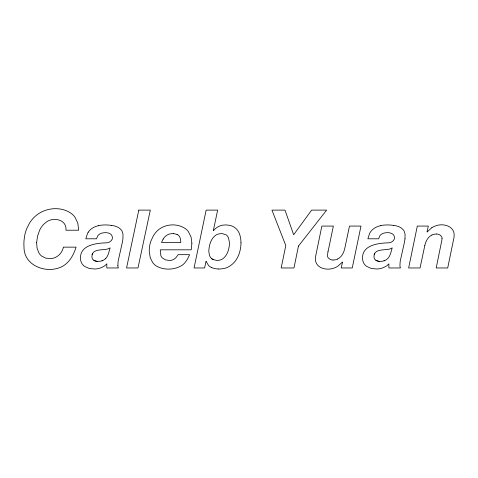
<?xml version="1.0" encoding="UTF-8"?>
<svg xmlns="http://www.w3.org/2000/svg" width="478" height="478" viewBox="0 0 478 478"><rect width="100%" height="100%" fill="white"/><g stroke="black" fill="none" stroke-linecap="round" stroke-linejoin="round"><path stroke-width="0.72" d="M117.899 265.541L118.018 262.661A14.591 14.591 0 0 1 118.442 259.859L122.195 243.009A41.664 41.664 0 0 0 122.924 238.785L123.013 234.268L122.063 231.101A6.674 6.674 0 0 0 121.502 230.247A11.173 11.173 0 0 0 117.247 226.936A20.106 20.106 0 0 0 111.577 225.365M404.986 238.785L405.087 234.268L404.137 231.101A6.674 6.674 0 0 0 403.575 230.247A11.173 11.173 0 0 0 399.321 226.936A20.106 20.106 0 0 0 393.651 225.365M327.992 251.715L327.585 254.38A12.356 12.356 0 0 0 327.567 254.637L327.591 256.411A3.334 3.334 0 0 0 328.081 257.624L329.27 258.813A6.584 6.584 0 0 0 333.041 260.05M205.982 261.406L204.602 267.967L194.068 267.967L206.143 210.111L217.645 210.111L213.355 230.533M424.769 245.686L420.066 267.967L408.642 267.967L417.312 226.076L428.33 226.076L427.033 231.908M342.517 262.135L341.22 267.967L352.244 267.967L360.992 226.076L349.49 226.076L344.787 248.357A22.902 22.902 0 0 1 343.365 252.653A14.639 14.639 0 0 1 341.029 256.387A11.37 11.37 0 0 1 337.611 259.01M105.787 258.371A10.426 10.426 0 0 0 107.771 255.33A28.411 28.411 0 0 0 109.056 251.673L110.119 247.873A11.795 11.795 0 0 1 105.417 249.456L100.392 249.898A24.133 24.133 0 0 0 97.231 250.424A9.166 9.166 0 0 0 94.513 251.506A5.67 5.67 0 0 0 92.618 253.507A4.738 4.738 0 0 0 92.23 254.356L91.89 256.465L92.152 258.305A3.615 3.615 0 0 0 92.786 259.381L93.79 260.229A8.03 8.03 0 0 0 97.285 261.352L100.093 261.287L102.704 260.552A7.618 7.618 0 0 1 101.987 260.845M384.772 260.54A10.02 10.02 0 0 0 387.867 258.377A10.426 10.426 0 0 0 389.839 255.33A28.411 28.411 0 0 0 391.129 251.673L392.193 247.873A11.795 11.795 0 0 1 387.491 249.456L382.466 249.898A24.133 24.133 0 0 0 379.305 250.424A9.166 9.166 0 0 0 376.586 251.506A5.67 5.67 0 0 0 374.692 253.507A4.738 4.738 0 0 0 374.304 254.356L373.963 256.465L374.226 258.305A3.615 3.615 0 0 0 374.86 259.381L375.863 260.229A8.03 8.03 0 0 0 379.359 261.352L382.167 261.287L384.778 260.552A7.618 7.618 0 0 1 384.061 260.845M427.195 231.908L431.879 227.665M342.356 262.135L337.671 266.33A17.029 17.029 0 0 1 334.964 267.704C327.263 271.247 314.41 268.325 315.456 257.839A10.94 10.94 0 0 1 315.492 256.997L321.855 226.076L333.363 226.076L328.255 250.627A8.329 8.329 0 0 0 327.992 251.721M213.517 230.533C216.361 227.229 220.466 224.935 224.899 224.965A23.942 23.942 0 0 1 226.417 224.947L230.085 225.389L232.804 226.357A13.127 13.127 0 0 1 237.476 230.193A16.36 16.36 0 0 1 240.111 235.887A27.174 27.174 0 0 1 240.966 242.77M218.189 268.995L218.727 269.018A24.133 24.133 0 0 0 220.585 268.989L224.875 268.307A17.029 17.029 0 0 0 228.669 266.754A21.719 21.719 0 0 0 235.481 260.803A26.308 26.308 0 0 0 239.586 252.366A34.38 34.38 0 0 0 240.99 242.77M173.61 233.623L177.051 234.381M211.288 267.399L210.846 267.19A8.729 8.729 0 0 1 208.528 265.457L206.143 261.406M211.282 258.263L211.001 257.959A8.275 8.275 0 0 1 209.507 255.527L208.814 251.601A28.124 28.124 0 0 1 209.525 245.692A21.104 21.104 0 0 1 211.682 239.842A14.412 14.412 0 0 1 215.53 235.379A8.443 8.443 0 0 1 218.153 234.059L220.872 233.617A13.462 13.462 0 0 1 222.366 233.652L226.196 234.877A5.539 5.539 0 0 1 227.373 235.959L227.618 236.287A9.56 9.56 0 0 1 228.598 238.086L229.476 242.932A26.708 26.708 0 0 1 228.765 248.68A20.638 20.638 0 0 1 226.614 254.404A13.886 13.886 0 0 1 222.808 258.747A8.401 8.401 0 0 1 220.233 260.008L217.974 260.408A12.41 12.41 0 0 1 216.671 260.42L212.895 259.47A6.859 6.859 0 0 1 211.282 258.263A6.883 6.883 0 0 0 213.26 259.65M442.025 238.313L441.965 237.638A3.334 3.334 0 0 0 441.475 236.419L440.286 235.23A6.584 6.584 0 0 0 436.516 233.993M98.755 225.508A39.674 39.674 0 0 1 111.565 225.413M98.779 225.646A18.995 18.995 0 0 0 92.768 227.916A15.248 15.248 0 0 0 88.245 232.194M88.239 232.194A11.771 11.771 0 0 0 87.588 233.228L85.807 238.797L96.586 238.797L97.62 236.054A6.047 6.047 0 0 1 99.006 234.537L99.585 234.136A9.847 9.847 0 0 1 102.178 233.013L105.094 232.637A15.093 15.093 0 0 1 107.484 232.846A7.779 7.779 0 0 1 109.838 233.611L110.101 233.76A5.3 5.3 0 0 1 111.661 235.152C114.397 239.335 109.761 243.26 105.578 242.872C95.218 243.188 79.366 245.471 80.513 259.166A10.874 10.874 0 0 0 81.272 262.255A8.986 8.986 0 0 0 82.306 264.119L83.369 265.356A10.48 10.48 0 0 0 84.69 266.449L89.368 268.522L94.901 269A20.172 20.172 0 0 0 100.189 268.062L103.445 266.622A13.754 13.754 0 0 0 105.554 265.087L106.797 263.838L106.797 267.967L118.305 267.967A9.034 9.034 0 0 1 117.875 265.541M105.793 258.377A10.02 10.02 0 0 1 102.698 260.54M97.59 261.37A8.144 8.144 0 0 1 93.778 260.253M92.123 254.738A4.971 4.971 0 0 1 92.613 253.501M177.045 234.399A5.796 5.796 0 0 1 179.423 236.431A8.12 8.12 0 0 1 180.487 239.323A18.11 18.11 0 0 1 180.78 242.525L161.576 242.525A21.701 21.701 0 0 1 163.153 239.12M173.61 233.67A12.374 12.374 0 0 0 168.686 234.292A11.048 11.048 0 0 0 163.135 239.108M218.189 268.977A19.012 19.012 0 0 1 211.276 267.429M337.635 259.058A10.116 10.116 0 0 1 333.041 259.99M380.829 225.508A39.674 39.674 0 0 1 393.639 225.413M380.852 225.646A18.995 18.995 0 0 0 374.836 227.916A15.248 15.248 0 0 0 370.319 232.194A11.771 11.771 0 0 0 369.661 233.228L367.881 238.797L378.66 238.797L379.693 236.054A6.047 6.047 0 0 1 381.08 234.537L381.659 234.136A9.847 9.847 0 0 1 384.252 233.013L387.168 232.637A15.093 15.093 0 0 1 389.558 232.846A7.779 7.779 0 0 1 391.912 233.611L392.175 233.76A5.3 5.3 0 0 1 393.735 235.152C396.471 239.335 391.835 243.26 387.652 242.872C377.291 243.188 361.434 245.471 362.587 259.166A10.874 10.874 0 0 0 363.346 262.255A8.986 8.986 0 0 0 364.379 264.119L365.443 265.356A10.48 10.48 0 0 0 366.757 266.449L371.442 268.522L376.975 269A20.172 20.172 0 0 0 382.263 268.062L385.519 266.622A13.754 13.754 0 0 0 387.628 265.087L388.871 263.838L388.871 267.967L400.373 267.967A9.034 9.034 0 0 1 399.943 265.541L400.092 262.661A14.591 14.591 0 0 1 400.516 259.859L404.263 243.009A41.664 41.664 0 0 0 404.991 238.785M379.663 261.37A8.144 8.144 0 0 1 375.851 260.253M374.196 254.738A4.971 4.971 0 0 1 374.686 253.501M431.879 227.665A16.999 16.999 0 0 1 435.548 225.921C443.208 222.814 455.175 226.166 454.1 236.204A10.528 10.528 0 0 1 453.969 237.614L447.701 267.967L436.193 267.967L441.809 240.428A15.182 15.182 0 0 0 442.042 238.313M424.763 245.686A22.902 22.902 0 0 1 426.185 241.39A14.639 14.639 0 0 1 428.527 237.656A11.37 11.37 0 0 1 431.939 235.033M431.921 234.991A10.116 10.116 0 0 1 436.516 234.053M191.881 243.254L191.23 249.821L160.357 249.821A3.914 3.914 0 0 0 160.273 250.586L160.847 255.551A7.415 7.415 0 0 0 162.269 257.875L165.424 259.865L169.517 260.432A8.365 8.365 0 0 0 172.564 259.93A9.405 9.405 0 0 0 176.693 256.71L178.103 254.678L189.611 254.678L187.268 259.524L184.867 262.804A17.847 17.847 0 0 1 181.915 265.415C174.416 270.052 163.996 270.44 156.33 266.013A14.567 14.567 0 0 1 152.691 262.559L150.283 257.863L149.279 251.906A30.395 30.395 0 0 1 149.357 248.303A29.098 29.098 0 0 1 150.875 241.109L153.426 235.696A25.669 25.669 0 0 1 155.458 232.84L156.216 231.961A21.635 21.635 0 0 1 159.676 228.902C167.198 223.555 178.36 223.507 185.834 228.962A14.83 14.83 0 0 1 188.248 231.412L191.081 237.064L191.881 243.254M36.639 242.704L37.057 248.058L38.67 252.515A13.462 13.462 0 0 0 39.74 254.153A10.898 10.898 0 0 0 41.544 256.005L45.792 258.174L51.654 258.52A12.721 12.721 0 0 0 54.653 257.72L56.308 256.931A13.713 13.713 0 0 0 58.746 255.204A14.681 14.681 0 0 0 61.1 252.539A15.266 15.266 0 0 0 62.032 250.992L62.755 249.373A12.978 12.978 0 0 0 63.365 247.144L76.086 247.144C73.839 254.188 70.236 261.317 63.903 265.505A20.859 20.859 0 0 1 59.29 267.776C44.233 273.302 23.571 264.8 24.002 246.75A43.862 43.862 0 0 1 24.037 240.261L24.754 235.212A38.885 38.885 0 0 1 26.666 228.813L29.564 223.053A33.066 33.066 0 0 1 32.367 219.229L33.418 218.052A29.481 29.481 0 0 1 36.908 214.903C46.778 207.267 62.271 206.197 72.238 214.204A17.644 17.644 0 0 1 74.998 217.245L77.794 223.011L78.679 230.211L65.958 230.211C67.063 219.055 52.162 216.432 45.392 222.856A18.642 18.642 0 0 0 42.434 225.73L41.198 227.414A25.185 25.185 0 0 0 39.632 230.169L37.493 236.353L36.639 242.704M298.439 246.092L293.982 267.967L281.178 267.967L285.796 245.525L271.94 210.111L284.984 210.111L293.653 234.746L311.644 210.111L326.635 210.111L298.439 246.092M138.805 210.111L126.568 267.967L137.993 267.967L150.313 210.111L138.805 210.111"/></g></svg>
